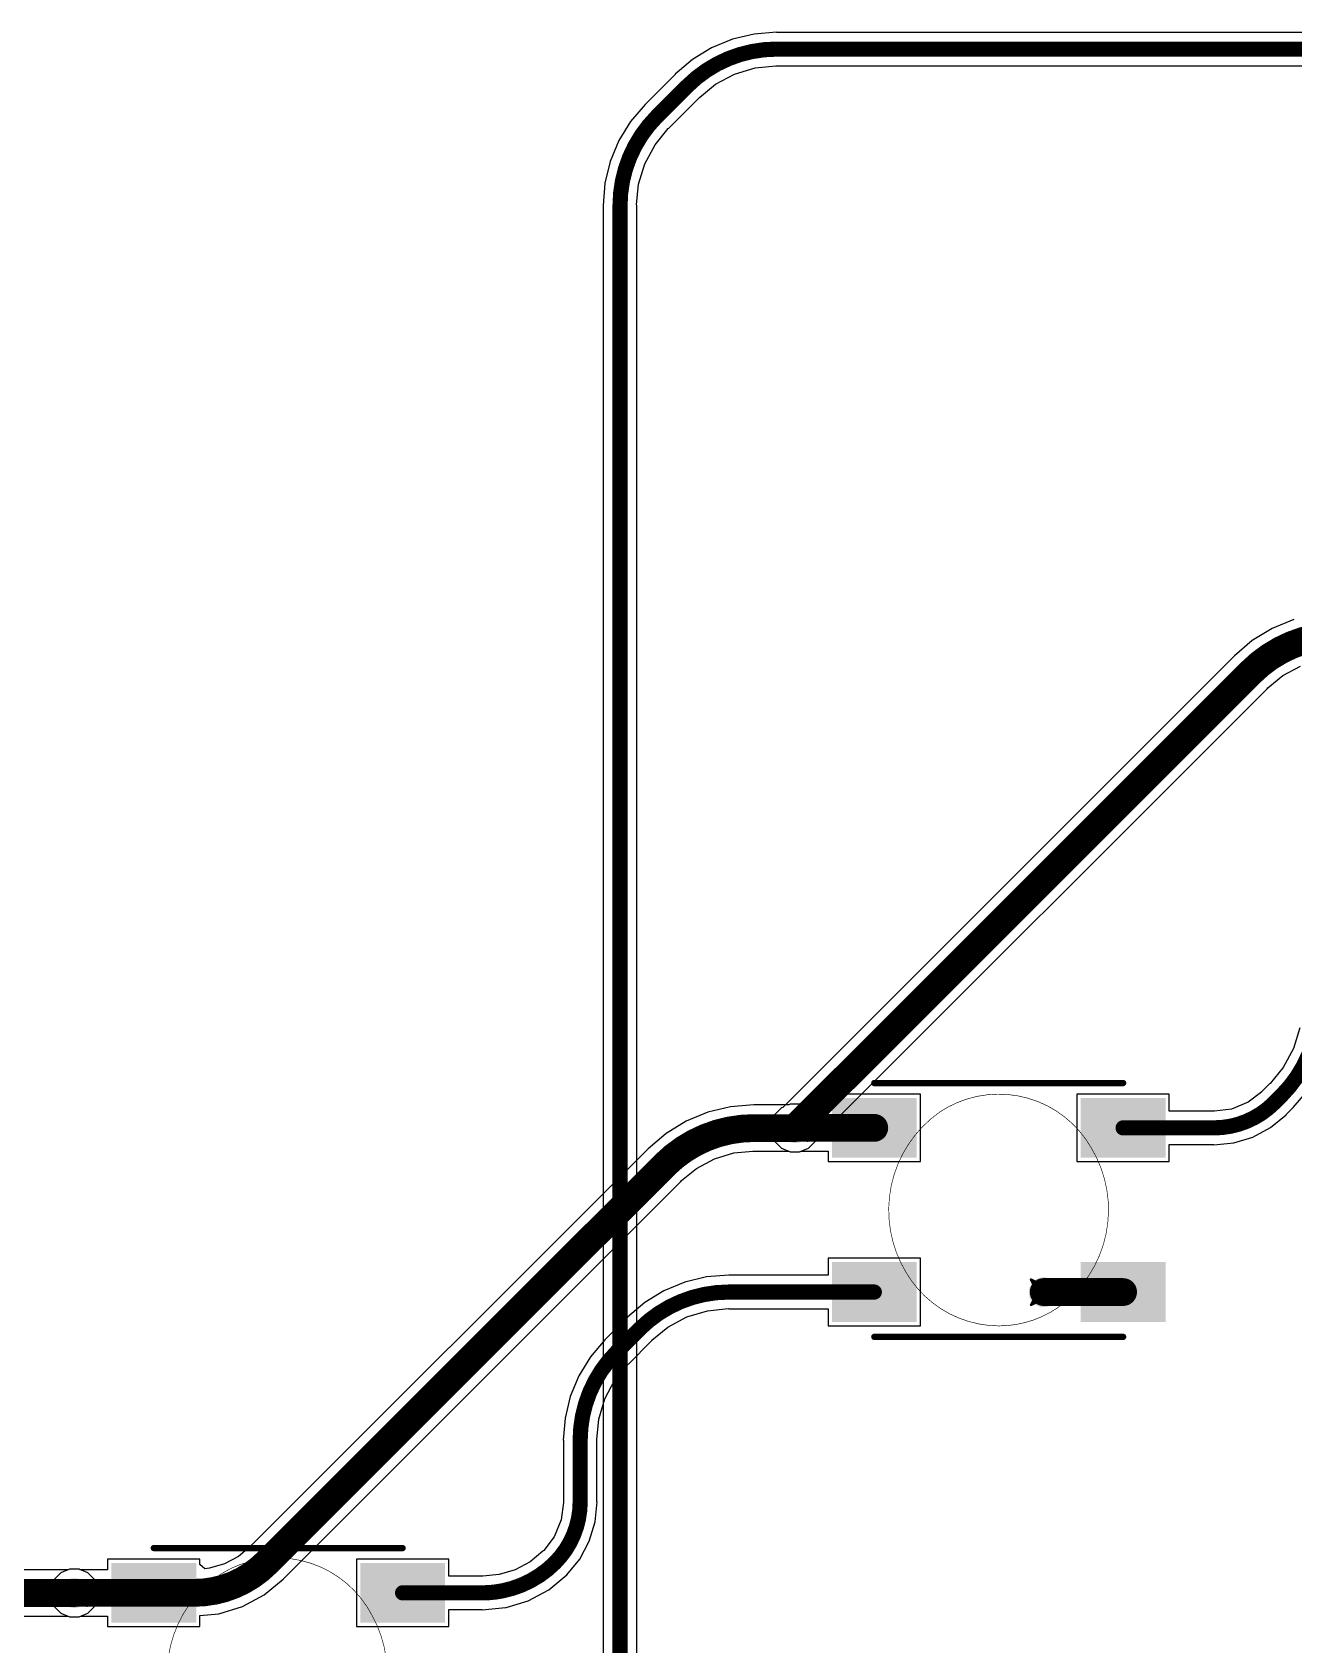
# Model space of a CAD drawing. Header units: inches. Extents: x -11 to 1110, y -7 to 455.
# Drawn here: x 404.86 to 430.21, y 180.45 to 212.86 of the extents above; entities that cross this region are included whole.
import ezdxf

# ---------------------------------------------------------------- set-up
doc = ezdxf.new("R2010")
doc.units = ezdxf.units.IN
for name, color, linetype in [('Bottom Layer', 5, 'Continuous'), ('Drill Drawing', 1, 'Continuous'), ('Mechanical 7', 56, 'Continuous'), ('Top Layer', 1, 'Continuous'), ('Top Overlay', 2, 'Continuous'), ('Top Paste', 8, 'Continuous'), ('Top Solder', 216, 'Continuous'), ('Via Holes', 16, 'Continuous')]:
    doc.layers.add(name, color=color, linetype=linetype)

msp = doc.modelspace()

# ---------------------------------------------------------------- hatches: boundary and pattern name
at = {"layer": 'Bottom Layer'}
h = msp.add_hatch(color=5, dxfattribs=at)
edge = h.paths.add_edge_path()
edge.add_arc((420.189, 190.832), 0.3, 0, 360)
h = msp.add_hatch(color=5, dxfattribs=at)
edge = h.paths.add_edge_path()
edge.add_arc((425.189, 187.532), 0.3, 0, 360)
h = msp.add_hatch(color=5, dxfattribs=at)
edge = h.paths.add_edge_path()
edge.add_arc((405.711, 181.485), 0.3, 0, 360)
at = {"layer": 'Top Layer'}
for points in [[(421.035, 191.336), (422.535, 191.336), (422.535, 190.336), (421.035, 190.336)], [(427.535, 190.336), (426.035, 190.336), (426.035, 191.336), (427.535, 191.336)], [(421.035, 188.036), (422.535, 188.036), (422.535, 187.036), (421.035, 187.036)], [(426.035, 188.036), (427.535, 188.036), (427.535, 187.036), (426.035, 187.036)], [(406.557, 181.989), (408.057, 181.989), (408.057, 180.989), (406.557, 180.989)], [(413.057, 180.989), (411.557, 180.989), (411.557, 181.989), (413.057, 181.989)]]:
    msp.add_hatch(color=1, dxfattribs=at).paths.add_polyline_path(points)
h = msp.add_hatch(color=1, dxfattribs=at)
edge = h.paths.add_edge_path()
edge.add_arc((420.189, 190.832), 0.3, 0, 360)
h = msp.add_hatch(color=1, dxfattribs=at)
edge = h.paths.add_edge_path()
edge.add_arc((425.189, 187.532), 0.3, 0, 360)
h = msp.add_hatch(color=1, dxfattribs=at)
edge = h.paths.add_edge_path()
edge.add_arc((405.711, 181.485), 0.3, 0, 360)
at = {"layer": 'Top Paste'}
for points in [[(421.035, 191.336), (422.535, 191.336), (422.535, 190.336), (421.035, 190.336)], [(427.535, 190.336), (426.035, 190.336), (426.035, 191.336), (427.535, 191.336)], [(421.035, 188.036), (422.535, 188.036), (422.535, 187.036), (421.035, 187.036)], [(426.035, 188.036), (427.535, 188.036), (427.535, 187.036), (426.035, 187.036)], [(406.557, 181.989), (408.057, 181.989), (408.057, 180.989), (406.557, 180.989)], [(413.057, 180.989), (411.557, 180.989), (411.557, 181.989), (413.057, 181.989)]]:
    msp.add_hatch(color=8, dxfattribs=at).paths.add_polyline_path(points)
at = {"layer": 'Top Solder'}
for points in [[(420.933, 191.437), (422.636, 191.437), (422.636, 190.234), (420.933, 190.234)], [(427.636, 190.234), (425.933, 190.234), (425.933, 191.437), (427.636, 191.437)], [(420.933, 188.137), (422.636, 188.137), (422.636, 186.934), (420.933, 186.934)], [(425.933, 188.137), (427.636, 188.137), (427.636, 186.934), (425.933, 186.934)], [(406.455, 182.09), (408.158, 182.09), (408.158, 180.887), (406.455, 180.887)], [(413.158, 180.887), (411.455, 180.887), (411.455, 182.09), (413.158, 182.09)]]:
    msp.add_hatch(color=216, dxfattribs=at).paths.add_polyline_path(points)
at = {"layer": 'Via Holes'}
h = msp.add_hatch(color=7, dxfattribs=at)
edge = h.paths.add_edge_path()
edge.add_arc((420.189, 190.832), 0.15, 0, 360)
h = msp.add_hatch(color=7, dxfattribs=at)
edge = h.paths.add_edge_path()
edge.add_arc((425.189, 187.532), 0.15, 0, 360)
h = msp.add_hatch(color=7, dxfattribs=at)
edge = h.paths.add_edge_path()
edge.add_arc((405.711, 181.485), 0.15, 0, 360)

# ---------------------------------------------------------------- linework, layer by layer
at = {"layer": 'Bottom Layer'}
for p, q in [((418.932, 212.72), (418.515, 212.547)), ((419.372, 212.825), (418.932, 212.72)), ((419.822, 212.861), (419.372, 212.825)), ((419.822, 212.858), (419.822, 212.861)), ((451.887, 212.858), (419.822, 212.858)), ((418.515, 212.547), (418.13, 212.311)), ((417.788, 212.016), (417.181, 211.409)), ((418.13, 212.311), (417.786, 212.018)), ((417.786, 212.018), (417.788, 212.016)), ((418.595, 211.817), (418.977, 212.021)), ((418.977, 212.021), (419.391, 212.147)), ((419.391, 212.147), (419.807, 212.188)), ((419.807, 212.188), (419.822, 212.185)), ((419.822, 212.185), (451.747, 212.185)), ((418.272, 211.552), (418.595, 211.817)), ((417.179, 211.41), (416.885, 211.067)), ((417.181, 211.409), (417.179, 211.41)), ((417.657, 210.933), (418.264, 211.54)), ((418.264, 211.54), (418.272, 211.552)), ((416.885, 211.067), (416.649, 210.682)), ((417.379, 210.601), (417.644, 210.924)), ((417.644, 210.924), (417.657, 210.933)), ((416.649, 210.682), (416.476, 210.264)), ((417.175, 210.219), (417.379, 210.601)), ((416.476, 210.264), (416.371, 209.825)), ((417.049, 209.805), (417.175, 210.219)), ((416.371, 209.825), (416.336, 209.375)), ((417.008, 209.389), (417.049, 209.805)), ((416.336, 209.375), (416.338, 209.375)), ((416.338, 209.375), (416.338, 106.363)), ((417.011, 209.375), (417.008, 209.389)), ((417.011, 109.539), (417.011, 209.375)), ((430.218, 201.058), (429.782, 200.877)), ((429.782, 200.877), (429.38, 200.631)), ((429.38, 200.631), (429.021, 200.324)), ((429.021, 200.324), (419.946, 191.249)), ((429.021, 200.324), (429.021, 200.324)), ((429.991, 199.928), (430.351, 200.12)), ((429.681, 199.665), (429.693, 199.683)), ((429.693, 199.683), (429.991, 199.928)), ((420.606, 190.59), (429.681, 199.665)), ((419.784, 191.103), (419.711, 190.927)), ((419.711, 190.927), (419.711, 190.737)), ((419.918, 191.237), (419.784, 191.103)), ((419.946, 191.249), (419.918, 191.237)), ((419.711, 190.737), (419.784, 190.562)), ((419.784, 190.562), (419.918, 190.427)), ((419.918, 190.427), (420.094, 190.355)), ((420.094, 190.355), (420.284, 190.355)), ((420.284, 190.355), (420.46, 190.427)), ((420.46, 190.427), (420.594, 190.562)), ((420.594, 190.562), (420.606, 190.59)), ((405.588, 181.951), (400.565, 181.951)), ((405.616, 181.963), (405.588, 181.951)), ((405.806, 181.963), (405.616, 181.963)), ((405.982, 181.89), (405.806, 181.963)), ((406.116, 181.756), (405.982, 181.89)), ((406.189, 181.58), (406.116, 181.756)), ((406.189, 181.39), (406.189, 181.58)), ((405.982, 181.08), (406.116, 181.215)), ((406.116, 181.215), (406.189, 181.39)), ((400.565, 181.019), (405.588, 181.019)), ((405.588, 181.019), (405.616, 181.007)), ((405.616, 181.007), (405.806, 181.007)), ((405.806, 181.007), (405.982, 181.08))]:
    msp.add_line(p, q, dxfattribs=at)
for points in [[(418.026, 211.778, 0.305, 0.305, -0.198912), (419.822, 212.522, 0.305, 0.305, 0)], [(419.822, 212.522, 0.305, 0.305, 0), (451.887, 212.522, 0.305, 0.305, 0)], [(417.419, 211.171, 0.305, 0.305, 0), (418.026, 211.778, 0.305, 0.305, 0)], [(416.675, 209.375, 0.305, 0.305, -0.198912), (417.419, 211.171, 0.305, 0.305, 0)], [(416.675, 106.024, 0.305, 0.305, 0), (416.675, 209.375, 0.305, 0.305, 0)], [(429.351, 199.994, 0.559, 0.559, -0.198912), (431.147, 200.738, 0.559, 0.559, 0)], [(420.189, 190.832, 0.559, 0.559, 0), (429.351, 199.994, 0.559, 0.559, 0)], [(400.565, 181.485, 0.559, 0.559, 0), (405.711, 181.485, 0.559, 0.559, 0)]]:
    msp.add_lwpolyline(points, format="xyseb", dxfattribs=at)
for points in [[(419.746, 212.522, 0.152, 0.152, 1), (419.898, 212.522, 0.152, 0.152, 1)], [(419.746, 212.522, 0.152, 0.152, 1), (419.898, 212.522, 0.152, 0.152, 1)], [(417.95, 211.778, 0.152, 0.152, 1), (418.102, 211.778, 0.152, 0.152, 1)], [(417.95, 211.778, 0.152, 0.152, 1), (418.102, 211.778, 0.152, 0.152, 1)], [(417.342, 211.171, 0.152, 0.152, 1), (417.495, 211.171, 0.152, 0.152, 1)], [(417.342, 211.171, 0.152, 0.152, 1), (417.495, 211.171, 0.152, 0.152, 1)], [(416.598, 209.375, 0.152, 0.152, 1), (416.751, 209.375, 0.152, 0.152, 1)], [(416.598, 209.375, 0.152, 0.152, 1), (416.751, 209.375, 0.152, 0.152, 1)], [(429.211, 199.994, 0.279, 0.279, 1), (429.491, 199.994, 0.279, 0.279, 1)], [(429.211, 199.994, 0.279, 0.279, 1), (429.491, 199.994, 0.279, 0.279, 1)], [(420.049, 190.832, 0.279, 0.279, 1), (420.329, 190.832, 0.279, 0.279, 1)], [(405.571, 181.485, 0.279, 0.279, 1), (405.851, 181.485, 0.279, 0.279, 1)]]:
    msp.add_lwpolyline(points, format="xyseb", close=True, dxfattribs=at)
at = {"layer": 'Drill Drawing'}
for points in [[(419.935, 191.086, 0.0508, 0.0508, 0), (420.189, 190.959, 0.0508, 0.0508, 0)], [(419.935, 191.086, 0.0508, 0.0508, 0), (420.062, 190.832, 0.0508, 0.0508, 0)], [(420.189, 190.959, 0.0508, 0.0508, 0), (420.443, 191.086, 0.0508, 0.0508, 0)], [(420.316, 190.832, 0.0508, 0.0508, 0), (420.443, 191.086, 0.0508, 0.0508, 0)], [(419.935, 190.578, 0.0508, 0.0508, 0), (420.062, 190.832, 0.0508, 0.0508, 0)], [(419.935, 190.578, 0.0508, 0.0508, 0), (420.189, 190.705, 0.0508, 0.0508, 0)], [(420.189, 190.705, 0.0508, 0.0508, 0), (420.443, 190.578, 0.0508, 0.0508, 0)], [(420.316, 190.832, 0.0508, 0.0508, 0), (420.443, 190.578, 0.0508, 0.0508, 0)], [(424.935, 187.786, 0.0508, 0.0508, 0), (425.189, 187.659, 0.0508, 0.0508, 0)], [(424.935, 187.786, 0.0508, 0.0508, 0), (425.062, 187.532, 0.0508, 0.0508, 0)], [(425.189, 187.659, 0.0508, 0.0508, 0), (425.443, 187.786, 0.0508, 0.0508, 0)], [(425.316, 187.532, 0.0508, 0.0508, 0), (425.443, 187.786, 0.0508, 0.0508, 0)], [(424.935, 187.278, 0.0508, 0.0508, 0), (425.062, 187.532, 0.0508, 0.0508, 0)], [(424.935, 187.278, 0.0508, 0.0508, 0), (425.189, 187.405, 0.0508, 0.0508, 0)], [(425.189, 187.405, 0.0508, 0.0508, 0), (425.443, 187.278, 0.0508, 0.0508, 0)], [(425.316, 187.532, 0.0508, 0.0508, 0), (425.443, 187.278, 0.0508, 0.0508, 0)], [(405.457, 181.739, 0.0508, 0.0508, 0), (405.711, 181.612, 0.0508, 0.0508, 0)], [(405.457, 181.739, 0.0508, 0.0508, 0), (405.584, 181.485, 0.0508, 0.0508, 0)], [(405.711, 181.612, 0.0508, 0.0508, 0), (405.965, 181.739, 0.0508, 0.0508, 0)], [(405.838, 181.485, 0.0508, 0.0508, 0), (405.965, 181.739, 0.0508, 0.0508, 0)], [(405.457, 181.231, 0.0508, 0.0508, 0), (405.584, 181.485, 0.0508, 0.0508, 0)], [(405.457, 181.231, 0.0508, 0.0508, 0), (405.711, 181.358, 0.0508, 0.0508, 0)], [(405.711, 181.358, 0.0508, 0.0508, 0), (405.965, 181.231, 0.0508, 0.0508, 0)], [(405.838, 181.485, 0.0508, 0.0508, 0), (405.965, 181.231, 0.0508, 0.0508, 0)]]:
    msp.add_lwpolyline(points, format="xyseb", dxfattribs=at)
for points in [[(419.922, 191.086, 0.0254, 0.0254, 1), (419.948, 191.086, 0.0254, 0.0254, 1)], [(419.922, 191.086, 0.0254, 0.0254, 1), (419.948, 191.086, 0.0254, 0.0254, 1)], [(420.176, 190.959, 0.0254, 0.0254, 1), (420.202, 190.959, 0.0254, 0.0254, 1)], [(420.176, 190.959, 0.0254, 0.0254, 1), (420.202, 190.959, 0.0254, 0.0254, 1)], [(420.43, 191.086, 0.0254, 0.0254, 1), (420.456, 191.086, 0.0254, 0.0254, 1)], [(420.43, 191.086, 0.0254, 0.0254, 1), (420.456, 191.086, 0.0254, 0.0254, 1)], [(419.922, 190.578, 0.0254, 0.0254, 1), (419.948, 190.578, 0.0254, 0.0254, 1)], [(419.922, 190.578, 0.0254, 0.0254, 1), (419.948, 190.578, 0.0254, 0.0254, 1)], [(420.049, 190.832, 0.0254, 0.0254, 1), (420.075, 190.832, 0.0254, 0.0254, 1)], [(420.049, 190.832, 0.0254, 0.0254, 1), (420.075, 190.832, 0.0254, 0.0254, 1)], [(420.176, 190.705, 0.0254, 0.0254, 1), (420.202, 190.705, 0.0254, 0.0254, 1)], [(420.176, 190.705, 0.0254, 0.0254, 1), (420.202, 190.705, 0.0254, 0.0254, 1)], [(420.303, 190.832, 0.0254, 0.0254, 1), (420.329, 190.832, 0.0254, 0.0254, 1)], [(420.303, 190.832, 0.0254, 0.0254, 1), (420.329, 190.832, 0.0254, 0.0254, 1)], [(420.43, 190.578, 0.0254, 0.0254, 1), (420.456, 190.578, 0.0254, 0.0254, 1)], [(420.43, 190.578, 0.0254, 0.0254, 1), (420.456, 190.578, 0.0254, 0.0254, 1)], [(424.922, 187.786, 0.0254, 0.0254, 1), (424.948, 187.786, 0.0254, 0.0254, 1)], [(424.922, 187.786, 0.0254, 0.0254, 1), (424.948, 187.786, 0.0254, 0.0254, 1)], [(425.176, 187.659, 0.0254, 0.0254, 1), (425.202, 187.659, 0.0254, 0.0254, 1)], [(425.176, 187.659, 0.0254, 0.0254, 1), (425.202, 187.659, 0.0254, 0.0254, 1)], [(425.43, 187.786, 0.0254, 0.0254, 1), (425.456, 187.786, 0.0254, 0.0254, 1)], [(425.43, 187.786, 0.0254, 0.0254, 1), (425.456, 187.786, 0.0254, 0.0254, 1)], [(425.049, 187.532, 0.0254, 0.0254, 1), (425.075, 187.532, 0.0254, 0.0254, 1)], [(425.049, 187.532, 0.0254, 0.0254, 1), (425.075, 187.532, 0.0254, 0.0254, 1)], [(425.176, 187.405, 0.0254, 0.0254, 1), (425.202, 187.405, 0.0254, 0.0254, 1)], [(425.176, 187.405, 0.0254, 0.0254, 1), (425.202, 187.405, 0.0254, 0.0254, 1)], [(425.303, 187.532, 0.0254, 0.0254, 1), (425.329, 187.532, 0.0254, 0.0254, 1)], [(425.303, 187.532, 0.0254, 0.0254, 1), (425.329, 187.532, 0.0254, 0.0254, 1)], [(424.922, 187.278, 0.0254, 0.0254, 1), (424.948, 187.278, 0.0254, 0.0254, 1)], [(424.922, 187.278, 0.0254, 0.0254, 1), (424.948, 187.278, 0.0254, 0.0254, 1)], [(425.43, 187.278, 0.0254, 0.0254, 1), (425.456, 187.278, 0.0254, 0.0254, 1)], [(425.43, 187.278, 0.0254, 0.0254, 1), (425.456, 187.278, 0.0254, 0.0254, 1)], [(405.444, 181.739, 0.0254, 0.0254, 1), (405.47, 181.739, 0.0254, 0.0254, 1)], [(405.444, 181.739, 0.0254, 0.0254, 1), (405.47, 181.739, 0.0254, 0.0254, 1)], [(405.698, 181.612, 0.0254, 0.0254, 1), (405.724, 181.612, 0.0254, 0.0254, 1)], [(405.698, 181.612, 0.0254, 0.0254, 1), (405.724, 181.612, 0.0254, 0.0254, 1)], [(405.952, 181.739, 0.0254, 0.0254, 1), (405.978, 181.739, 0.0254, 0.0254, 1)], [(405.952, 181.739, 0.0254, 0.0254, 1), (405.978, 181.739, 0.0254, 0.0254, 1)], [(405.444, 181.231, 0.0254, 0.0254, 1), (405.47, 181.231, 0.0254, 0.0254, 1)], [(405.444, 181.231, 0.0254, 0.0254, 1), (405.47, 181.231, 0.0254, 0.0254, 1)], [(405.571, 181.485, 0.0254, 0.0254, 1), (405.597, 181.485, 0.0254, 0.0254, 1)], [(405.571, 181.485, 0.0254, 0.0254, 1), (405.597, 181.485, 0.0254, 0.0254, 1)], [(405.698, 181.358, 0.0254, 0.0254, 1), (405.724, 181.358, 0.0254, 0.0254, 1)], [(405.698, 181.358, 0.0254, 0.0254, 1), (405.724, 181.358, 0.0254, 0.0254, 1)], [(405.825, 181.485, 0.0254, 0.0254, 1), (405.851, 181.485, 0.0254, 0.0254, 1)], [(405.825, 181.485, 0.0254, 0.0254, 1), (405.851, 181.485, 0.0254, 0.0254, 1)], [(405.952, 181.231, 0.0254, 0.0254, 1), (405.978, 181.231, 0.0254, 0.0254, 1)], [(405.952, 181.231, 0.0254, 0.0254, 1), (405.978, 181.231, 0.0254, 0.0254, 1)]]:
    msp.add_lwpolyline(points, format="xyseb", close=True, dxfattribs=at)
at = {"layer": 'Mechanical 7'}
for points in [[(423.097, 191.153, 0.0127, 0.0127, -0.435369), (426.144, 190.435, 0.0127, 0.0127, 0)], [(422.421, 187.934, 0.0127, 0.0127, -0.393529), (423.097, 191.153, 0.0127, 0.0127, 0)], [(426.144, 190.435, 0.0127, 0.0127, -0.394287), (425.464, 187.216, 0.0127, 0.0127, 0)], [(424.283, 186.855, 0.0127, 0.0127, -0.265259), (422.421, 187.934, 0.0127, 0.0127, 0)], [(425.464, 187.216, 0.0127, 0.0127, -0.149663), (424.283, 186.855, 0.0127, 0.0127, 0)], [(408.673, 181.879, 0.0127, 0.0127, -0.433935), (411.691, 181.039, 0.0127, 0.0127, 0)], [(407.878, 178.691, 0.0127, 0.0127, -0.39446), (408.673, 181.879, 0.0127, 0.0127, 0)], [(411.691, 181.039, 0.0127, 0.0127, -0.395028), (410.896, 177.85, 0.0127, 0.0127, 0)]]:
    msp.add_lwpolyline(points, format="xyseb", dxfattribs=at)
for points in [[(423.094, 191.153, 0.00635, 0.00635, 1), (423.101, 191.153, 0.00635, 0.00635, 1)], [(423.094, 191.153, 0.00635, 0.00635, 1), (423.101, 191.153, 0.00635, 0.00635, 1)], [(426.14, 190.435, 0.00635, 0.00635, 1), (426.147, 190.435, 0.00635, 0.00635, 1)], [(426.14, 190.435, 0.00635, 0.00635, 1), (426.147, 190.435, 0.00635, 0.00635, 1)], [(422.418, 187.934, 0.00635, 0.00635, 1), (422.424, 187.934, 0.00635, 0.00635, 1)], [(422.418, 187.934, 0.00635, 0.00635, 1), (422.424, 187.934, 0.00635, 0.00635, 1)], [(425.461, 187.216, 0.00635, 0.00635, 1), (425.467, 187.216, 0.00635, 0.00635, 1)], [(425.461, 187.216, 0.00635, 0.00635, 1), (425.467, 187.216, 0.00635, 0.00635, 1)], [(424.28, 186.855, 0.00635, 0.00635, 1), (424.287, 186.855, 0.00635, 0.00635, 1)], [(424.28, 186.855, 0.00635, 0.00635, 1), (424.287, 186.855, 0.00635, 0.00635, 1)], [(408.67, 181.879, 0.00635, 0.00635, 1), (408.677, 181.879, 0.00635, 0.00635, 1)], [(408.67, 181.879, 0.00635, 0.00635, 1), (408.677, 181.879, 0.00635, 0.00635, 1)], [(411.688, 181.039, 0.00635, 0.00635, 1), (411.695, 181.039, 0.00635, 0.00635, 1)], [(411.688, 181.039, 0.00635, 0.00635, 1), (411.695, 181.039, 0.00635, 0.00635, 1)]]:
    msp.add_lwpolyline(points, format="xyseb", close=True, dxfattribs=at)
at = {"layer": 'Top Layer'}
for p, q in [((430.333, 192.849), (430.207, 192.434)), ((430.207, 192.434), (430.003, 192.053)), ((430.003, 192.053), (429.738, 191.73)), ((429.581, 191.576), (429.571, 191.562)), ((429.726, 191.721), (429.581, 191.576)), ((429.738, 191.73), (429.726, 191.721)), ((430.204, 191.243), (430.497, 191.587)), ((418.897, 191.262), (418.438, 191.152)), ((419.367, 191.299), (418.897, 191.262)), ((420.066, 191.299), (419.367, 191.299)), ((419.367, 191.299), (419.367, 191.299)), ((420.094, 191.31), (420.066, 191.299)), ((420.284, 191.31), (420.094, 191.31)), ((420.304, 191.302), (420.284, 191.31)), ((420.857, 191.302), (420.304, 191.302)), ((422.712, 191.514), (420.857, 191.514)), ((420.857, 191.514), (420.857, 191.302)), ((422.712, 190.158), (422.712, 191.514)), ((427.712, 191.514), (425.857, 191.514)), ((425.857, 191.514), (425.857, 190.158)), ((427.712, 191.172), (427.712, 191.514)), ((429.298, 191.352), (428.964, 191.214)), ((429.571, 191.562), (429.298, 191.352)), ((418.002, 190.971), (417.6, 190.725)), ((418.438, 191.152), (418.002, 190.971)), ((428.606, 191.172), (427.712, 191.172)), ((428.623, 191.169), (428.606, 191.172)), ((428.964, 191.214), (428.623, 191.169)), ((429.748, 190.842), (430.059, 191.098)), ((430.057, 191.1), (430.202, 191.245)), ((430.059, 191.098), (430.057, 191.1)), ((430.202, 191.245), (430.204, 191.243)), ((417.6, 190.725), (417.241, 190.418)), ((429.007, 190.535), (429.392, 190.652)), ((429.392, 190.652), (429.748, 190.842)), ((417.241, 190.418), (409.245, 182.422)), ((417.241, 190.418), (417.241, 190.418)), ((418.571, 190.214), (418.961, 190.333)), ((418.961, 190.333), (419.346, 190.37)), ((419.346, 190.37), (419.367, 190.366)), ((419.367, 190.366), (420.066, 190.366)), ((420.066, 190.366), (420.094, 190.355)), ((420.094, 190.355), (420.284, 190.355)), ((420.284, 190.355), (420.32, 190.37)), ((420.32, 190.37), (420.857, 190.37)), ((420.857, 190.37), (420.857, 190.158)), ((427.712, 190.158), (427.712, 190.499)), ((427.712, 190.499), (428.606, 190.499)), ((428.606, 190.496), (429.007, 190.535)), ((428.606, 190.499), (428.606, 190.496)), ((417.912, 189.777), (418.211, 190.022)), ((418.211, 190.022), (418.571, 190.214)), ((420.857, 190.158), (422.712, 190.158)), ((425.857, 190.158), (427.712, 190.158)), ((409.905, 181.763), (417.9, 189.759)), ((417.9, 189.759), (417.912, 189.777)), ((422.712, 188.214), (420.857, 188.214)), ((420.857, 188.214), (420.857, 187.872)), ((422.712, 186.858), (422.712, 188.214)), ((417.975, 187.734), (417.557, 187.561)), ((418.414, 187.839), (417.975, 187.734)), ((418.864, 187.875), (418.414, 187.839)), ((418.864, 187.872), (418.864, 187.875)), ((420.857, 187.872), (418.864, 187.872)), ((417.557, 187.561), (417.172, 187.325)), ((417.172, 187.325), (416.828, 187.032)), ((418.019, 187.035), (418.434, 187.161)), ((418.434, 187.161), (418.85, 187.202)), ((418.85, 187.202), (418.864, 187.199)), ((418.864, 187.199), (420.857, 187.199)), ((420.857, 187.199), (420.857, 186.858)), ((416.83, 187.03), (416.373, 186.572)), ((416.828, 187.032), (416.83, 187.03)), ((417.315, 186.566), (417.638, 186.831)), ((417.638, 186.831), (418.019, 187.035)), ((420.857, 186.858), (422.712, 186.858)), ((416.371, 186.574), (416.08, 186.234)), ((416.373, 186.572), (416.371, 186.574)), ((416.849, 186.096), (417.306, 186.554)), ((417.306, 186.554), (417.315, 186.566)), ((416.08, 186.234), (415.846, 185.852)), ((416.574, 185.769), (416.837, 186.088)), ((416.837, 186.088), (416.849, 186.096)), ((415.846, 185.852), (415.675, 185.438)), ((416.373, 185.391), (416.574, 185.769)), ((415.675, 185.438), (415.57, 185.003)), ((416.249, 184.982), (416.373, 185.391)), ((415.57, 185.003), (415.535, 184.556)), ((416.208, 184.57), (416.249, 184.982)), ((415.535, 184.556), (415.538, 184.556)), ((415.538, 184.556), (415.538, 183.319)), ((416.211, 184.556), (416.208, 184.57)), ((416.211, 183.319), (416.211, 184.556)), ((415.541, 183.302), (415.495, 182.956)), ((415.538, 183.319), (415.541, 183.302)), ((416.175, 182.914), (416.214, 183.319)), ((416.214, 183.319), (416.211, 183.319)), ((415.495, 182.956), (415.355, 182.617)), ((416.056, 182.525), (416.175, 182.914)), ((415.355, 182.617), (415.143, 182.341)), ((415.865, 182.166), (416.056, 182.525)), ((409.006, 182.22), (408.729, 182.073)), ((409.238, 182.411), (409.006, 182.22)), ((409.245, 182.422), (409.238, 182.411)), ((415.124, 182.325), (414.868, 182.114)), ((415.128, 182.331), (415.124, 182.325)), ((415.143, 182.341), (415.128, 182.331)), ((405.44, 181.89), (405.306, 181.756)), ((405.616, 181.963), (405.44, 181.89)), ((405.806, 181.963), (405.616, 181.963)), ((405.826, 181.955), (405.806, 181.963)), ((406.379, 181.955), (405.826, 181.955)), ((408.234, 182.166), (406.379, 182.166)), ((406.379, 182.166), (406.379, 181.955)), ((408.234, 182.057), (408.234, 182.166)), ((408.329, 181.972), (408.234, 182.057)), ((408.429, 181.982), (408.329, 181.972)), ((408.729, 182.073), (408.429, 181.982)), ((413.234, 182.166), (411.379, 182.166)), ((411.379, 182.166), (411.379, 180.811)), ((413.234, 181.825), (413.234, 182.166)), ((414.245, 181.856), (413.915, 181.824)), ((414.569, 181.955), (414.245, 181.856)), ((414.868, 182.114), (414.569, 181.955)), ((415.244, 181.552), (415.608, 181.851)), ((415.607, 181.852), (415.865, 182.166)), ((415.608, 181.851), (415.607, 181.852)), ((405.306, 181.756), (405.233, 181.58)), ((405.233, 181.58), (405.233, 181.39)), ((409.523, 181.446), (409.907, 181.761)), ((409.907, 181.761), (409.905, 181.763)), ((413.908, 181.825), (413.234, 181.825)), ((413.915, 181.824), (413.908, 181.825)), ((414.828, 181.33), (415.244, 181.552)), ((405.233, 181.39), (405.306, 181.215)), ((405.306, 181.215), (405.44, 181.08)), ((408.611, 181.068), (409.086, 181.212)), ((409.086, 181.212), (409.523, 181.446)), ((414.385, 181.195), (414.828, 181.33)), ((405.44, 181.08), (405.616, 181.007)), ((405.616, 181.007), (405.806, 181.007)), ((405.806, 181.007), (405.842, 181.022)), ((405.842, 181.022), (406.379, 181.022)), ((406.379, 181.022), (406.379, 180.811)), ((408.234, 181.031), (408.611, 181.068)), ((408.234, 180.811), (408.234, 181.031)), ((413.234, 180.811), (413.234, 181.152)), ((413.234, 181.152), (413.908, 181.152)), ((413.908, 181.147), (414.377, 181.193)), ((413.908, 181.152), (413.908, 181.147)), ((414.377, 181.193), (414.385, 181.195)), ((406.379, 180.811), (408.234, 180.811)), ((411.379, 180.811), (413.234, 180.811))]:
    msp.add_line(p, q, dxfattribs=at)
for points in [[(430.708, 193.279, 0.305, 0.305, -0.198912), (429.964, 191.483, 0.305, 0.305, 0)], [(429.819, 191.338, 0.305, 0.305, 0), (429.964, 191.483, 0.305, 0.305, 0)], [(429.819, 191.338, 0.305, 0.305, -0.198912), (428.606, 190.836, 0.305, 0.305, 0)], [(417.571, 190.088, 0.559, 0.559, -0.198912), (419.367, 190.832, 0.559, 0.559, 0)], [(419.367, 190.832, 0.559, 0.559, 0), (420.189, 190.832, 0.559, 0.559, 0)], [(420.189, 190.836, 0.559, 0.559, 0), (421.785, 190.836, 0.559, 0.559, 0)], [(426.785, 190.836, 0.305, 0.305, 0), (428.606, 190.836, 0.305, 0.305, 0)], [(409.575, 182.093, 0.559, 0.559, 0), (417.571, 190.088, 0.559, 0.559, 0)], [(417.068, 186.792, 0.305, 0.305, -0.198912), (418.864, 187.536, 0.305, 0.305, 0)], [(418.864, 187.536, 0.305, 0.305, 0), (421.785, 187.536, 0.305, 0.305, 0)], [(425.189, 187.536, 0.559, 0.559, 0), (426.785, 187.536, 0.559, 0.559, 0)], [(416.611, 186.334, 0.305, 0.305, 0), (417.068, 186.792, 0.305, 0.305, 0)], [(415.874, 184.556, 0.305, 0.305, -0.198912), (416.611, 186.334, 0.305, 0.305, 0)], [(415.874, 183.319, 0.305, 0.305, 0), (415.874, 184.556, 0.305, 0.305, 0)], [(415.874, 183.319, 0.305, 0.305, -0.198912), (415.366, 182.093, 0.305, 0.305, 0)], [(409.575, 182.093, 0.559, 0.559, -0.198912), (408.117, 181.489, 0.559, 0.559, 0)], [(415.366, 182.093, 0.305, 0.305, -0.147499), (414.317, 181.53, 0.305, 0.305, 0)], [(405.711, 181.489, 0.559, 0.559, 0), (407.307, 181.489, 0.559, 0.559, 0)], [(407.307, 181.489, 0.559, 0.559, 0), (408.117, 181.489, 0.559, 0.559, 0)], [(412.307, 181.489, 0.305, 0.305, 0), (413.908, 181.489, 0.305, 0.305, 0)], [(414.317, 181.53, 0.305, 0.305, -0.049948), (413.908, 181.489, 0.305, 0.305, 0)]]:
    msp.add_lwpolyline(points, format="xyseb", dxfattribs=at)
for points in [[(429.888, 191.483, 0.152, 0.152, 1), (430.04, 191.483, 0.152, 0.152, 1)], [(429.888, 191.483, 0.152, 0.152, 1), (430.04, 191.483, 0.152, 0.152, 1)], [(429.743, 191.338, 0.152, 0.152, 1), (429.895, 191.338, 0.152, 0.152, 1)], [(429.743, 191.338, 0.152, 0.152, 1), (429.895, 191.338, 0.152, 0.152, 1)], [(419.227, 190.832, 0.279, 0.279, 1), (419.507, 190.832, 0.279, 0.279, 1)], [(419.227, 190.832, 0.279, 0.279, 1), (419.507, 190.832, 0.279, 0.279, 1)], [(420.049, 190.836, 0.279, 0.279, 1), (420.329, 190.836, 0.279, 0.279, 1)], [(420.049, 190.832, 0.279, 0.279, 1), (420.329, 190.832, 0.279, 0.279, 1)], [(421.645, 190.836, 0.279, 0.279, 1), (421.924, 190.836, 0.279, 0.279, 1)], [(426.708, 190.836, 0.152, 0.152, 1), (426.861, 190.836, 0.152, 0.152, 1)], [(428.53, 190.836, 0.152, 0.152, 1), (428.682, 190.836, 0.152, 0.152, 1)], [(428.53, 190.836, 0.152, 0.152, 1), (428.682, 190.836, 0.152, 0.152, 1)], [(417.431, 190.088, 0.279, 0.279, 1), (417.711, 190.088, 0.279, 0.279, 1)], [(417.431, 190.088, 0.279, 0.279, 1), (417.711, 190.088, 0.279, 0.279, 1)], [(418.788, 187.536, 0.152, 0.152, 1), (418.941, 187.536, 0.152, 0.152, 1)], [(418.788, 187.536, 0.152, 0.152, 1), (418.941, 187.536, 0.152, 0.152, 1)], [(421.708, 187.536, 0.152, 0.152, 1), (421.861, 187.536, 0.152, 0.152, 1)], [(425.049, 187.536, 0.279, 0.279, 1), (425.329, 187.536, 0.279, 0.279, 1)], [(426.645, 187.536, 0.279, 0.279, 1), (426.924, 187.536, 0.279, 0.279, 1)], [(416.992, 186.792, 0.152, 0.152, 1), (417.144, 186.792, 0.152, 0.152, 1)], [(416.992, 186.792, 0.152, 0.152, 1), (417.144, 186.792, 0.152, 0.152, 1)], [(416.535, 186.334, 0.152, 0.152, 1), (416.687, 186.334, 0.152, 0.152, 1)], [(416.535, 186.334, 0.152, 0.152, 1), (416.687, 186.334, 0.152, 0.152, 1)], [(415.798, 184.556, 0.152, 0.152, 1), (415.95, 184.556, 0.152, 0.152, 1)], [(415.798, 184.556, 0.152, 0.152, 1), (415.95, 184.556, 0.152, 0.152, 1)], [(415.798, 183.319, 0.152, 0.152, 1), (415.95, 183.319, 0.152, 0.152, 1)], [(415.798, 183.319, 0.152, 0.152, 1), (415.95, 183.319, 0.152, 0.152, 1)], [(409.435, 182.093, 0.279, 0.279, 1), (409.715, 182.093, 0.279, 0.279, 1)], [(409.435, 182.093, 0.279, 0.279, 1), (409.715, 182.093, 0.279, 0.279, 1)], [(415.29, 182.093, 0.152, 0.152, 1), (415.442, 182.093, 0.152, 0.152, 1)], [(415.29, 182.093, 0.152, 0.152, 1), (415.442, 182.093, 0.152, 0.152, 1)], [(405.571, 181.489, 0.279, 0.279, 1), (405.851, 181.489, 0.279, 0.279, 1)], [(407.167, 181.489, 0.279, 0.279, 1), (407.446, 181.489, 0.279, 0.279, 1)], [(407.167, 181.489, 0.279, 0.279, 1), (407.446, 181.489, 0.279, 0.279, 1)], [(407.977, 181.489, 0.279, 0.279, 1), (408.257, 181.489, 0.279, 0.279, 1)], [(407.977, 181.489, 0.279, 0.279, 1), (408.257, 181.489, 0.279, 0.279, 1)], [(412.23, 181.489, 0.152, 0.152, 1), (412.383, 181.489, 0.152, 0.152, 1)], [(413.832, 181.489, 0.152, 0.152, 1), (413.984, 181.489, 0.152, 0.152, 1)], [(413.832, 181.489, 0.152, 0.152, 1), (413.984, 181.489, 0.152, 0.152, 1)], [(414.241, 181.53, 0.152, 0.152, 1), (414.393, 181.53, 0.152, 0.152, 1)], [(414.241, 181.53, 0.152, 0.152, 1), (414.393, 181.53, 0.152, 0.152, 1)]]:
    msp.add_lwpolyline(points, format="xyseb", close=True, dxfattribs=at)
at = {"layer": 'Top Overlay'}
for points in [[(421.785, 191.737, 0.127, 0.127, 0), (426.785, 191.737, 0.127, 0.127, 0)], [(420.729, 190.989, 0.254, 0.254, 0), (420.856, 190.862, 0.254, 0.254, 0)], [(420.729, 190.735, 0.254, 0.254, 0), (420.729, 190.989, 0.254, 0.254, 0)], [(420.729, 190.735, 0.254, 0.254, 0), (420.856, 190.862, 0.254, 0.254, 0)], [(421.785, 186.635, 0.127, 0.127, 0), (426.785, 186.635, 0.127, 0.127, 0)], [(407.307, 182.389, 0.127, 0.127, 0), (412.307, 182.389, 0.127, 0.127, 0)], [(406.251, 181.642, 0.254, 0.254, 0), (406.378, 181.515, 0.254, 0.254, 0)], [(406.251, 181.388, 0.254, 0.254, 0), (406.251, 181.642, 0.254, 0.254, 0)], [(406.251, 181.388, 0.254, 0.254, 0), (406.378, 181.515, 0.254, 0.254, 0)]]:
    msp.add_lwpolyline(points, format="xyseb", dxfattribs=at)
for points in [[(421.753, 191.737, 0.0635, 0.0635, 1), (421.816, 191.737, 0.0635, 0.0635, 1)], [(426.753, 191.737, 0.0635, 0.0635, 1), (426.816, 191.737, 0.0635, 0.0635, 1)], [(420.665, 190.989, 0.127, 0.127, 1), (420.792, 190.989, 0.127, 0.127, 1)], [(420.665, 190.989, 0.127, 0.127, 1), (420.792, 190.989, 0.127, 0.127, 1)], [(420.792, 190.862, 0.127, 0.127, 1), (420.919, 190.862, 0.127, 0.127, 1)], [(420.792, 190.862, 0.127, 0.127, 1), (420.919, 190.862, 0.127, 0.127, 1)], [(420.665, 190.735, 0.127, 0.127, 1), (420.792, 190.735, 0.127, 0.127, 1)], [(420.665, 190.735, 0.127, 0.127, 1), (420.792, 190.735, 0.127, 0.127, 1)], [(421.753, 186.635, 0.0635, 0.0635, 1), (421.816, 186.635, 0.0635, 0.0635, 1)], [(426.753, 186.635, 0.0635, 0.0635, 1), (426.816, 186.635, 0.0635, 0.0635, 1)], [(407.275, 182.389, 0.0635, 0.0635, 1), (407.338, 182.389, 0.0635, 0.0635, 1)], [(412.275, 182.389, 0.0635, 0.0635, 1), (412.338, 182.389, 0.0635, 0.0635, 1)], [(406.187, 181.642, 0.127, 0.127, 1), (406.314, 181.642, 0.127, 0.127, 1)], [(406.187, 181.642, 0.127, 0.127, 1), (406.314, 181.642, 0.127, 0.127, 1)], [(406.314, 181.515, 0.127, 0.127, 1), (406.441, 181.515, 0.127, 0.127, 1)], [(406.314, 181.515, 0.127, 0.127, 1), (406.441, 181.515, 0.127, 0.127, 1)], [(406.187, 181.388, 0.127, 0.127, 1), (406.314, 181.388, 0.127, 0.127, 1)], [(406.187, 181.388, 0.127, 0.127, 1), (406.314, 181.388, 0.127, 0.127, 1)]]:
    msp.add_lwpolyline(points, format="xyseb", close=True, dxfattribs=at)

doc.saveas('drawing.dxf')
